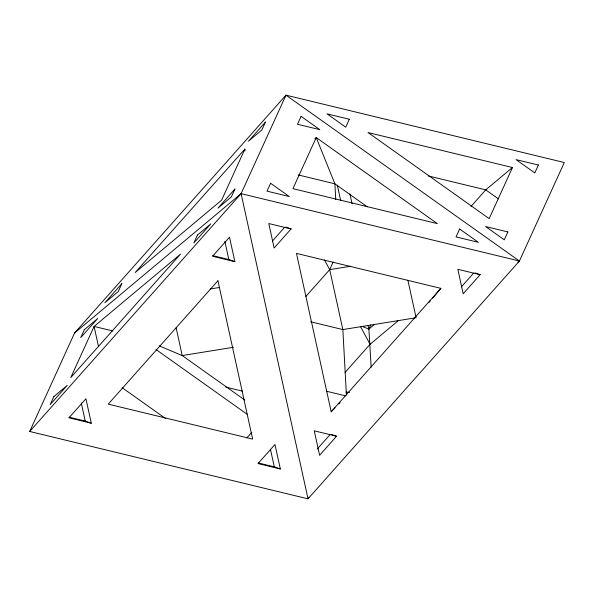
<?xml version="1.0" encoding="UTF-8"?>
<svg xmlns="http://www.w3.org/2000/svg" width="594" height="594" viewBox="0 0 594 594"><rect width="100%" height="100%" fill="white"/><g stroke="black" fill="none" stroke-linecap="round" stroke-linejoin="round"><path stroke-width="0.89" d="M29.7 431.474L74.584 332.974L285.981 95.159L564.3 162.526L519.416 261.026L308.019 498.841L29.7 431.474L241.097 193.651L285.981 95.159L519.416 261.026L517.99 262.214M244.877 149.094L221.592 200.2L135.194 272.49L244.877 149.094L244.98 150.935M305.895 296.428L329.707 269.631L333.152 262.065M371.161 367.203L368.874 329.054L370.767 324.903M308.783 497.163L308.019 498.841L241.097 193.651L519.416 261.026M512.466 167.515L489.174 218.629L368.05 132.559L512.466 167.515L485.758 189.865L471.012 206.452M429.083 302.346L430.264 300.95M432.625 298.151L440.874 288.357L296.465 253.4L331.192 411.761L335.009 407.833M272.342 241.105L284.452 227.487M291.097 228.935L274.146 248.002L268.778 223.53L291.097 228.935L285.922 227.108M246.904 437.86L251.834 432.313M345.047 372.438L370.084 344.275L398.21 320.738M331.192 411.761L440.874 288.357M317.196 449.086L329.908 434.786M461.389 286.865L473.5 273.247M336.553 436.234L319.602 455.301L314.241 430.828L336.553 436.234L331.378 434.407M480.145 274.688L463.194 293.763L457.826 269.29L480.145 274.688L474.97 272.869M338.832 403.913L340.11 402.606M314.857 138.803L316.216 137.556L437.34 223.619L292.931 188.662L316.216 137.556L334.89 183.806L335.751 199.502M74.584 332.974L241.097 193.651M362.006 326.388L368.874 329.054L374.539 324.317M210.283 288.951L219.438 287.474M324.443 259.912L329.707 269.631L350.764 266.231M233.501 347.267L182.217 355.561L159.192 345.857M415.199 317.879L342.849 329.581L310.588 321.77M345.916 392.099L349.569 392.33M428.304 175.95L485.758 189.865L498.492 198.908M298.151 174.911L334.89 183.806L367.307 206.838M212.771 255.65L228.839 259.541L234.875 261.672L229.507 237.199L212.555 256.266L234.875 261.672M112.838 330.969L94.09 326.433L70.797 377.539L180.487 254.135L94.09 326.433L98.463 346.369M326.767 391.29L345.582 395.849M225.653 387.08L242.716 391.208M69.179 417.196L85.246 421.079L91.29 423.21L85.922 398.737L68.971 417.805L91.29 423.21M258.227 462.949L274.294 466.839L280.338 468.97L274.97 444.498L258.019 463.565L280.338 468.97M244.787 400.022L182.217 355.561L176.136 327.829M156.029 349.532L247.059 414.211M122.126 387.667L165.763 418.673M360.439 326.44L370.084 344.275M407.87 280.153L416.112 317.731M349.881 193.815L352.064 203.772M337.325 185.18L340.696 200.564M368.08 325.438L368.874 329.054M329.707 269.631L342.849 329.581L346.428 395.144M224.859 241.416L228.839 259.541M270.522 449.621L274.294 466.839M81.274 402.955L85.246 421.079M53.846 396.606L50.252 404.507L67.204 385.439L53.846 396.606M84.341 329.7L80.739 337.6L97.691 318.533L84.341 329.7M121.837 283.665L118.243 291.565L104.886 302.732L121.837 283.665M197.438 235.068L193.837 242.968L210.788 223.893L197.438 235.068M234.942 189.033L231.341 196.926L217.991 208.1L234.942 189.033M265.429 122.126L261.828 130.027L248.478 141.194L265.429 122.126M270.612 183.264L267.01 191.157L289.33 196.562L270.612 183.264M301.099 116.357L297.497 124.257L319.817 129.655L301.099 116.357M349.331 119.26L345.738 127.161L327.019 113.862L349.331 119.26M459.659 229.017L456.058 236.917L478.378 242.322L459.659 229.017M507.892 231.927L504.299 239.828L485.58 226.522L507.892 231.927M538.379 165.021L534.786 172.921L516.067 159.623L538.379 165.021M217.924 280.739L108.242 404.135L252.65 439.092L217.924 280.739"/></g></svg>
